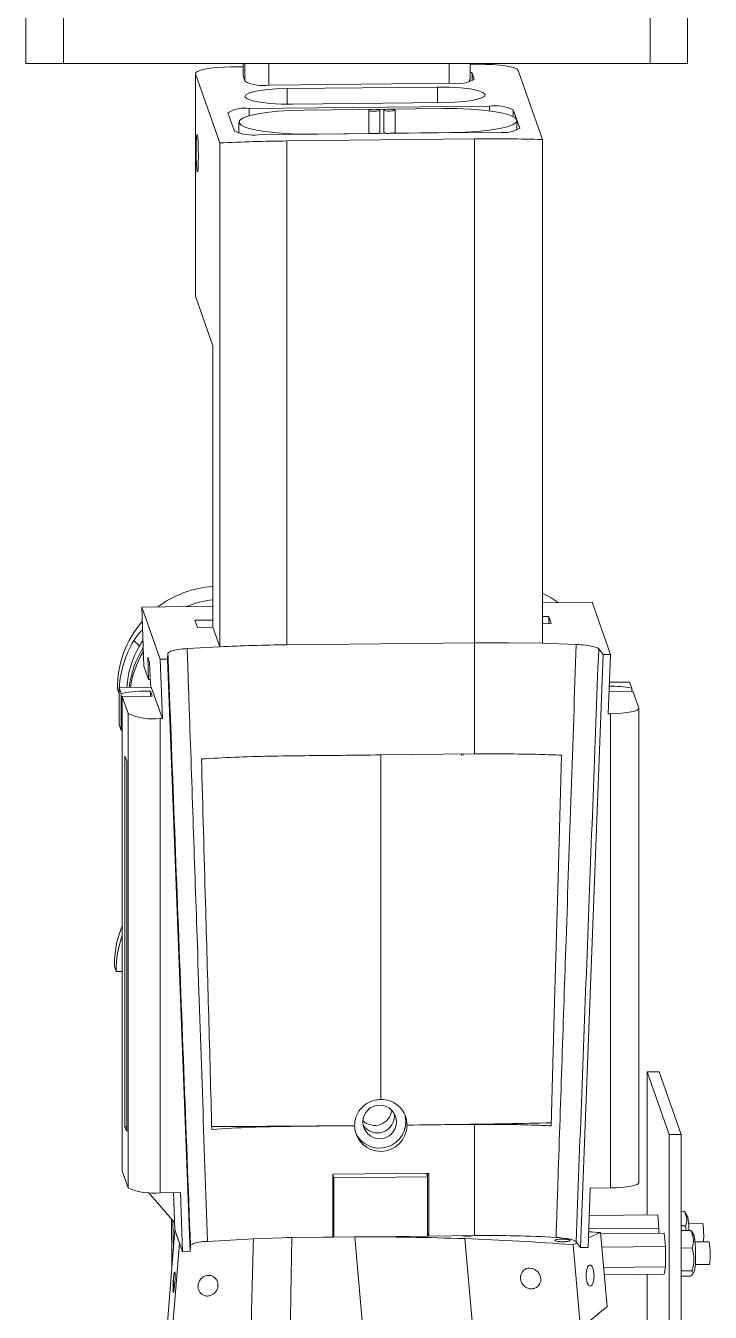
# Model space of a CAD drawing. Header units: millimetres. Extents: x 0 to 1189, y 0 to 841.
# Drawn here: x 461.88 to 480.08, y 454.76 to 488.96 of the extents above; entities that cross this region are included whole.
import ezdxf

# ---------------------------------------------------------------- set-up
doc = ezdxf.new("R2010")
doc.units = ezdxf.units.MM
doc.layers.get('0').update_dxf_attribs({"lineweight": 18})

msp = doc.modelspace()

# ---------------------------------------------------------------- linework, layer by layer
at = {"color": 7, "linetype": 'Continuous', "lineweight": 15}
for p, q in [((461.8768, 489.96), (461.8768, 487.96)), ((462.8768, 487.96), (462.8768, 489.96)), ((478.4768, 489.96), (478.4768, 487.96)), ((479.4768, 487.96), (479.4768, 489.96)), ((461.8768, 487.96), (462.8768, 487.96)), ((478.4768, 487.96), (462.8768, 487.96)), ((467.6568, 487.8676), (467.326, 487.8641)), ((467.6568, 487.96), (467.6568, 487.6391)), ((473.6967, 487.5514), (473.6967, 487.96)), ((473.9136, 487.9341), (473.6967, 487.9318)), ((474.9728, 487.7714), (475.6195, 485.9367)), ((478.4768, 487.96), (479.4768, 487.96)), ((466.387, 487.6907), (466.387, 481.7819)), ((466.3889, 487.6801), (466.3889, 481.7713)), ((467.0355, 485.8455), (466.3889, 487.6801)), ((467.658, 487.6327), (467.6568, 487.6391)), ((467.658, 487.6327), (467.7068, 487.4941)), ((467.658, 487.6327), (467.7129, 487.4767)), ((467.7533, 487.4598), (467.7533, 487.445)), ((468.3485, 487.3791), (473.2393, 487.4311)), ((473.6736, 487.5227), (473.6736, 487.4705)), ((473.8015, 487.5414), (473.7466, 487.6974)), ((472.8238, 487.331), (468.8312, 487.2886)), ((467.8167, 486.7559), (474.2048, 486.8238)), ((468.9778, 486.8726), (472.9704, 486.915)), ((469.2823, 486.7192), (472.9754, 486.7585)), ((470.9961, 486.7123), (470.9961, 486.1214)), ((471.2961, 486.1214), (471.2961, 486.7123)), ((471.3954, 486.7166), (471.3954, 486.1257)), ((471.6954, 486.1257), (471.6954, 486.7166)), ((475.0114, 486.2408), (474.8403, 486.7261)), ((467.2545, 486.6455), (467.4255, 486.1602)), ((467.5454, 486.3986), (467.5454, 486.1038)), ((474.9385, 486.1843), (474.9385, 486.4379)), ((468.0611, 486.0626), (474.4491, 486.1305)), ((471.1553, 486.0955), (469.5084, 486.0779)), ((471.5545, 486.0997), (471.1553, 486.0955)), ((473.2015, 486.1172), (471.5545, 486.0997)), ((467.0355, 485.8455), (467.0355, 472.4521)), ((473.8115, 485.9497), (468.8209, 485.8967)), ((468.8209, 485.8967), (468.8209, 472.5033)), ((473.8115, 485.9497), (473.8115, 472.5563)), ((475.6195, 485.9367), (475.6195, 472.5433)), ((466.3889, 481.7713), (466.387, 481.7819)), ((466.3889, 481.7713), (466.8532, 480.454)), ((466.8532, 480.454), (466.8532, 472.9695)), ((464.9609, 473.5061), (466.8532, 473.5262)), ((465.4496, 472.1195), (464.9609, 473.5061)), ((465.0208, 471.931), (464.9609, 473.5061)), ((475.6195, 473.6194), (476.9385, 473.6334)), ((477.4272, 472.2468), (476.9385, 473.6334)), ((466.8532, 473.1609), (466.3739, 473.1558)), ((466.3739, 473.1558), (466.4411, 472.9651)), ((475.782, 473.2558), (475.6195, 473.254)), ((475.6195, 473.0627), (475.8492, 473.0651)), ((475.8492, 473.0651), (475.782, 473.2558)), ((475.782, 473.0644), (475.782, 473.2558)), ((466.4411, 472.9651), (466.8532, 472.9695)), ((467.0355, 472.4521), (466.8532, 472.9695)), ((464.9003, 472.4747), (464.7526, 472.6137)), ((466.1693, 472.4026), (467.0355, 472.4521)), ((468.8209, 472.5033), (473.8115, 472.5563)), ((473.8115, 469.6019), (473.8115, 472.5563)), ((475.6195, 472.5433), (476.514, 472.5125)), ((477.1113, 472.3962), (477.2275, 472.2447)), ((465.1693, 472.0364), (465.1205, 472.175)), ((465.1205, 472.175), (465.1429, 471.5844)), ((465.1918, 471.4457), (465.1693, 472.0364)), ((465.4496, 472.1195), (465.6492, 472.1216)), ((465.5095, 470.5445), (465.4496, 472.1195)), ((465.6492, 472.1216), (465.6582, 472.2744)), ((465.6492, 472.1216), (466.2481, 456.3711)), ((477.2275, 472.2447), (476.6287, 456.4814)), ((477.2275, 472.2447), (477.4272, 472.2468)), ((477.4272, 472.2468), (477.3673, 470.6705)), ((465.0208, 471.931), (465.1429, 471.5844)), ((464.3163, 471.3257), (464.3578, 471.2078)), ((464.3578, 471.3673), (465.2162, 471.3764)), ((464.414, 471.2078), (464.3578, 471.3673)), ((464.3578, 470.3825), (464.3578, 471.3673)), ((465.1429, 471.5844), (465.1865, 471.5848)), ((465.1918, 471.4457), (465.2162, 471.3764)), ((465.5095, 470.5445), (465.2162, 471.3764)), ((477.9324, 471.5115), (477.399, 471.5059)), ((477.9886, 471.3521), (477.9324, 471.5115)), ((477.9886, 471.2686), (477.9886, 471.3521)), ((464.414, 470.223), (464.414, 471.2078)), ((465.2419, 471.1331), (464.4434, 471.1246)), ((464.6022, 470.674), (464.4434, 471.1246)), ((464.4434, 471.1246), (464.4434, 458.5191)), ((465.194, 471.269), (465.2419, 471.1331)), ((465.194, 471.1326), (465.194, 471.269)), ((477.3898, 471.2622), (478.018, 471.2689)), ((478.1768, 470.8183), (478.018, 471.2689)), ((464.6022, 458.0684), (464.6022, 470.674)), ((477.3673, 470.6705), (477.4272, 470.6711)), ((477.4272, 458.0656), (477.4272, 470.6711)), ((478.1783, 458.2042), (478.1783, 470.8098)), ((464.3578, 470.3825), (464.414, 470.223)), ((465.5095, 470.5445), (465.4496, 470.5438)), ((465.4496, 470.5438), (465.4496, 457.9383)), ((464.4434, 470.2302), (464.414, 470.223)), ((471.3162, 469.5754), (473.8115, 469.6019)), ((471.3162, 460.4167), (471.3162, 469.5754)), ((473.5045, 469.5898), (473.5108, 469.5719)), ((464.5155, 469.5414), (464.5618, 469.4098)), ((464.5155, 459.6933), (464.5155, 469.5414)), ((464.5613, 469.4114), (464.5613, 459.5649)), ((464.5618, 469.4098), (464.5618, 459.5617)), ((464.2344, 463.9559), (464.2832, 463.8172)), ((464.4434, 463.8218), (464.2832, 463.8172)), ((478.4025, 461.1484), (478.7219, 461.1518)), ((478.9889, 459.4845), (478.4025, 461.1484)), ((478.4025, 461.1484), (478.4025, 457.3487)), ((479.3083, 459.4879), (478.7219, 461.1518)), ((464.5155, 459.6933), (464.5613, 459.6934)), ((464.5618, 459.5617), (464.5155, 459.6933)), ((470.6175, 459.7199), (470.6174, 459.7203)), ((472.0147, 459.7351), (472.0149, 459.7347)), ((473.8115, 459.7538), (472.0149, 459.7347)), ((473.8115, 456.7994), (473.8115, 459.7538)), ((464.5618, 459.5617), (464.5613, 459.5649)), ((478.9889, 459.4845), (479.3083, 459.4879)), ((478.9889, 451.2121), (478.9889, 459.4845)), ((479.3083, 451.2155), (479.3083, 459.4879)), ((464.6022, 458.0684), (464.4434, 458.5191)), ((472.5938, 458.4606), (470.0386, 458.4335)), ((470.0386, 458.4335), (470.0386, 456.7593)), ((470.0685, 458.3353), (470.0386, 458.4203)), ((472.5639, 458.3618), (470.0685, 458.3353)), ((470.0685, 458.3353), (470.0685, 456.7596)), ((472.5639, 458.3618), (472.5293, 458.4599)), ((472.5572, 458.4602), (472.5572, 458.3809)), ((472.5639, 456.7861), (472.5639, 458.3618)), ((472.5938, 458.4606), (472.5938, 456.7865)), ((465.1445, 457.9453), (465.8337, 457.1448)), ((465.4496, 457.9383), (465.9886, 457.944)), ((466.0485, 456.3689), (465.9886, 457.944)), ((476.8882, 458.0598), (476.8283, 456.4835)), ((477.4272, 458.0656), (476.8882, 458.0598)), ((465.8408, 456.9583), (465.8033, 457.942)), ((478.6835, 457.3517), (476.8605, 457.3323)), ((478.6835, 457.3517), (478.7128, 456.9955)), ((479.3879, 457.4433), (479.3083, 457.4424)), ((479.48, 457.2867), (479.3918, 457.4368)), ((465.7549, 457.2363), (465.7608, 456.1012)), ((465.8024, 456.4192), (465.7901, 457.1954)), ((466.0485, 456.3689), (465.8408, 456.9583)), ((465.8451, 456.9458), (465.9673, 456.5992)), ((478.7128, 456.9955), (476.847, 456.9757)), ((478.7128, 456.9955), (478.7128, 456.8648)), ((479.4224, 457.0586), (479.3083, 457.0574)), ((479.3083, 456.9324), (479.5656, 456.9351)), ((479.4224, 457.0586), (479.4408, 456.9338)), ((479.8781, 457.1185), (479.501, 457.1145)), ((479.5064, 456.9977), (479.5084, 456.9345)), ((479.5797, 456.9064), (479.5656, 456.9351)), ((466.5603, 456.6336), (467.9287, 456.7132)), ((467.9287, 456.7132), (468.9541, 456.7478)), ((468.8209, 456.7464), (470.0386, 456.7593)), ((468.9541, 456.7478), (470.6242, 456.7655)), ((470.0685, 456.7596), (470.0386, 456.8446)), ((470.0685, 456.7596), (472.5639, 456.7861)), ((470.6242, 456.7655), (470.9373, 453.237)), ((472.5639, 456.8714), (472.5938, 456.7865)), ((472.5938, 456.7865), (473.8115, 456.7994)), ((473.5494, 456.7161), (473.8107, 453.7719)), ((473.8226, 456.8201), (473.8132, 456.8271)), ((476.4288, 456.5547), (476.5361, 456.602)), ((476.5107, 456.6352), (476.6287, 456.4814)), ((476.8378, 456.735), (477.1617, 456.8778)), ((477.1617, 456.8778), (477.3363, 454.9112)), ((478.8545, 456.8664), (477.1643, 456.8484)), ((478.8545, 456.8664), (478.8839, 456.5102)), ((479.651, 456.8014), (479.5868, 456.9107)), ((480.0491, 456.6332), (479.672, 456.6292)), ((466.2481, 456.3711), (466.0485, 456.3689)), ((466.2481, 456.3711), (466.2572, 456.5262)), ((476.4288, 456.5547), (476.6266, 454.3253)), ((476.8283, 456.4835), (476.6287, 456.4814)), ((478.8839, 456.5102), (477.1959, 456.4923)), ((478.8839, 456.5102), (478.8839, 455.9644)), ((479.3083, 456.4671), (479.5965, 456.4702)), ((465.7608, 455.9062), (465.7608, 456.1012)), ((478.8839, 455.9644), (477.2443, 455.947)), ((478.8839, 455.9644), (478.8545, 455.7747)), ((479.6784, 456.0293), (480.0555, 456.0333)), ((465.8097, 455.2989), (465.8097, 455.6703)), ((465.8437, 455.834), (465.8404, 455.8343)), ((478.8545, 455.7747), (477.2611, 455.7577)), ((478.4025, 455.7699), (478.4025, 452.876)), ((479.3083, 455.8601), (479.5917, 455.8631)), ((479.3083, 455.7183), (479.556, 455.7209)), ((479.6156, 455.7754), (479.661, 455.8566)), ((476.6266, 454.3253), (477.3363, 454.9112))]:
    msp.add_line(p, q, dxfattribs=at)
at = {"color": 8, "linetype": 'Continuous', "lineweight": 15}
for p, q in [((467.658, 487.96), (467.658, 487.6327)), ((467.7068, 487.4941), (467.7068, 487.96)), ((468.3424, 487.96), (468.3424, 487.3791)), ((473.1334, 487.43), (473.1334, 487.96)), ((473.7466, 487.6974), (473.7466, 487.4911)), ((473.8015, 487.5287), (473.8015, 487.5414)), ((468.8312, 486.8726), (468.8312, 487.2886)), ((472.8238, 486.9134), (472.8238, 487.331)), ((467.8167, 486.7559), (467.8167, 486.5661)), ((474.2048, 486.694), (474.2048, 486.8238)), ((474.8403, 486.7261), (474.8403, 486.5411)), ((475.0114, 486.2281), (475.0114, 486.2408)), ((473.4645, 469.5609), (473.464, 469.5982))]:
    msp.add_line(p, q, dxfattribs=at)
at = {"color": 7, "linetype": 'Continuous', "lineweight": 15}
for points in [[(467.326, 487.8641), (467.1324, 487.8587), (466.9486, 487.8468), (466.7817, 487.829), (466.6381, 487.8058), (466.5232, 487.7782), (466.4415, 487.7473), (466.3962, 487.7142), (466.3889, 487.6801)], [(473.6967, 487.7331), (473.7279, 487.7176), (473.7466, 487.6974)], [(474.9728, 487.7714), (474.9418, 487.805), (474.8735, 487.8369), (474.7707, 487.8659), (474.6373, 487.8908), (474.4785, 487.9108), (474.3002, 487.9249), (474.1095, 487.9328), (473.9136, 487.9341)], [(467.6568, 487.6391), (467.6569, 487.6372), (467.658, 487.6327)], [(468.8312, 487.2886), (468.5237, 487.2782), (468.2422, 487.2543), (468.0058, 487.2186), (467.8306, 487.1735), (467.7286, 487.1221), (467.7068, 487.0678), (467.7666, 487.0144), (467.9039, 486.9655), (468.1094, 486.9245), (468.3691, 486.8941), (468.6653, 486.8764), (468.9778, 486.8726)], [(472.9704, 486.915), (473.2779, 486.9254), (473.5594, 486.9492), (473.7958, 486.9849), (473.971, 487.03), (474.073, 487.0815), (474.0948, 487.1357), (474.035, 487.1891), (473.8977, 487.238), (473.6922, 487.2791), (473.4325, 487.3095), (473.1363, 487.3272), (472.8238, 487.331)], [(469.5084, 486.0779), (469.146, 486.0803), (468.7931, 486.0948), (468.4634, 486.1211), (468.1696, 486.158), (467.9228, 486.2041), (467.7326, 486.2577), (467.6063, 486.3168), (467.5488, 486.379), (467.5622, 486.4419), (467.6461, 486.5032), (467.7972, 486.5604), (468.0097, 486.6114), (468.2755, 486.6543), (468.5843, 486.6873), (468.9243, 486.7092), (469.2823, 486.7192)], [(471.2958, 486.7139), (471.2809, 486.7238), (471.2455, 486.7318), (471.195, 486.737), (471.137, 486.7383), (471.0804, 486.7357), (471.0338, 486.7296), (471.0043, 486.7208), (470.9964, 486.7107), (471.0113, 486.7009), (471.0467, 486.6928), (471.0973, 486.6877), (471.1553, 486.6863), (471.2119, 486.6889), (471.2585, 486.6951), (471.288, 486.7039), (471.2958, 486.7139)], [(471.3957, 486.715), (471.4106, 486.7052), (471.446, 486.6971), (471.4966, 486.692), (471.5545, 486.6906), (471.6111, 486.6932), (471.6577, 486.6993), (471.6872, 486.7081), (471.6951, 486.7182), (471.6802, 486.728), (471.6448, 486.7361), (471.5942, 486.7412), (471.5362, 486.7426), (471.4796, 486.74), (471.433, 486.7338), (471.4036, 486.725), (471.3957, 486.715)], [(472.9754, 486.7585), (473.3379, 486.7562), (473.6907, 486.7416), (474.0204, 486.7153), (474.3142, 486.6785), (474.561, 486.6323), (474.7512, 486.5787), (474.8775, 486.5197), (474.935, 486.4575), (474.9216, 486.3945), (474.8377, 486.3333), (474.6866, 486.276), (474.4741, 486.225), (474.2083, 486.1821), (473.8995, 486.1491), (473.5595, 486.1272), (473.2015, 486.1172)], [(466.4072, 485.6585), (466.4096, 485.4635), (466.4162, 485.285), (466.4261, 485.1501), (466.4378, 485.0795), (466.4495, 485.0838), (466.4594, 485.1624), (466.466, 485.3034), (466.4683, 485.4852), (466.466, 485.6802), (466.4594, 485.8588), (466.4495, 485.9936), (466.4378, 486.0643), (466.4261, 486.06), (466.4162, 485.9813), (466.4096, 485.8404), (466.4072, 485.6585)], [(475.6195, 473.8736), (475.8498, 473.7485), (476.0364, 473.6238)], [(473.8115, 472.5563), (474.7174, 472.5579), (475.6195, 472.5433)], [(477.4272, 470.6711), (477.582, 470.6754), (477.729, 470.6849), (477.8626, 470.6992), (477.9775, 470.7177), (478.0694, 470.7398), (478.1347, 470.7645), (478.171, 470.791), (478.1768, 470.8183)], [(476.1214, 469.5691), (476.0305, 466.307), (475.9388, 463.0115), (475.8471, 459.716)], [(478.1783, 458.2042), (478.171, 458.1855), (478.1347, 458.159), (478.0694, 458.1343), (477.9775, 458.1122), (477.8626, 458.0936), (477.729, 458.0794), (477.582, 458.0699), (477.4272, 458.0656)], [(465.6186, 454.1543), (465.7455, 455.7175), (465.8451, 456.9458)], [(465.2846, 448.1845), (465.6669, 452.8967), (465.9673, 456.5992)], [(465.8367, 455.8346), (465.828, 455.8041), (465.8185, 455.7459), (465.8092, 455.6667), (465.8013, 455.5753), (465.7956, 455.4821), (465.7927, 455.3975), (465.793, 455.3312), (465.7965, 455.2905), (465.7993, 455.2814), (465.8066, 455.2866), (465.8155, 455.3225), (465.8251, 455.385), (465.8342, 455.4671), (465.8418, 455.5596), (465.847, 455.6521), (465.8493, 455.734), (465.8484, 455.7962), (465.8444, 455.8316), (465.8437, 455.834)]]:
    msp.add_lwpolyline(points, dxfattribs=at)
msp.add_circle((471.2888, 459.82), 0.446, dxfattribs=at)
for centre, radius, start, end in [((467.7736, 487.536), 0.0789, 212.10138, 255.05775), ((468.1978, 488.5158), 1.1466, 244.98341, 277.54923), ((473.382, 488.1917), 0.7739, 259.37589, 302.8311), ((473.6576, 487.5593), 0.04, 293.63314, 348.49569), ((467.674, 485.9955), 0.7736, 79.37108, 122.84059), ((474.3554, 485.687), 1.1466, 64.98358, 97.54906), ((467.9104, 487.1993), 1.1466, 244.98359, 277.54912), ((471.1106, 486.322), 0.2309, 240.29044, 281.16299), ((471.1894, 486.3054), 0.2126, 260.77609, 300.13349), ((471.5098, 486.3263), 0.2309, 240.29099, 281.16245), ((471.5886, 486.3096), 0.2126, 260.77559, 300.13398), ((474.5918, 486.8908), 0.7736, 259.37137, 302.84029), ((469.3273, 437.0984), 48.8009, 90.59456, 92.69163), ((474.3504, 435.3334), 50.6192, 88.56342, 90.61001), ((467.0406, 471.318), 2.7437, 93.91738, 126.95069), ((467.1574, 470.9931), 2.7215, 96.41921, 111.87486), ((466.9832, 471.3678), 2.6673, 138.83003, 180.90505), ((467.0201, 471.2316), 2.6555, 148.6364, 177.06842), ((467.022, 471.2341), 2.4578, 149.68509, 176.8429), ((467.0753, 471.0941), 2.4624, 147.34607, 173.56291), ((467.1032, 471.0233), 2.4661, 148.25903, 171.9064), ((477.4283, 468.1778), 3.2234, 79.9896, 90.5921), ((465.0501, 468.0993), 3.173, 87.40089, 101.56399), ((465.2487, 472.0594), 1.5288, 244.98304, 277.54959), ((466.8792, 464.0025), 2.6453, 157.0478, 181.01041), ((466.9249, 463.8643), 2.6421, 159.92255, 181.0206), ((471.1566, 460.18), 0.4527, 225.46417, 353.36569), ((471.2281, 459.9772), 0.4512, 210.96727, 7.86343), ((471.3161, 459.734), 0.6988, 181.15851, 0.05851), ((471.2827, 459.8229), 0.7008, 203.94885, 11.89089), ((465.2487, 459.4538), 1.5288, 244.98304, 277.54959), ((478.2385, 457.0274), 1.2683, 358.66131, 11.79989), ((477.8311, 456.7936), 2.0726, 355.51655, 9.0189), ((470.7598, 378.181), 78.5847, 87.965666, 90.098868), ((471.1304, 387.8106), 68.948, 85.592706, 87.989402), ((474.1592, 425.6649), 31.1365, 86.65091, 90.63974), ((471.6035, 384.5427), 72.5484, 85.606056, 85.857535), ((476.0909, 456.2911), 3.5965, 353.06114, 8.15663), ((478.3156, 456.3148), 1.7625, 350.80871, 10.40936)]:
    msp.add_arc(centre, radius, start, end, dxfattribs=at)
for points, knots in [([(464.7526, 472.6137), (464.7885, 472.668), (464.8605, 472.7767), (464.9464, 472.8732), (464.9812, 472.9003), (464.9838, 472.9024)], [0, 0, 0, 0, 0.17815439, 0.35642729, 0.37121049, 0.37121049, 0.37121049, 0.37121049]), ([(464.9948, 472.6148), (464.9881, 472.6069), (464.955, 472.5675), (464.9246, 472.5159), (464.9003, 472.4747)], [0, 0, 0, 0, 0.03397873, 0.16916328, 0.16916328, 0.16916328, 0.16916328]), ([(465.6582, 472.2744), (465.6679, 472.29), (465.6874, 472.3213), (465.8279, 472.3624), (466.0001, 472.3893), (466.1256, 472.3991), (466.1693, 472.4026)], [0, 0, 0, 0, 0.15267714, 0.30534982, 0.45808316, 0.53954674, 0.53954674, 0.53954674, 0.53954674]), ([(466.1693, 472.4026), (466.1875, 471.8778), (466.2784, 469.2539), (466.4138, 465.3164), (466.5745, 460.5903), (466.6626, 457.9632), (466.7066, 456.6496)], [0, 0, 0, 0, 1.5753169, 7.8765918, 11.8193315, 15.762075, 15.762075, 15.762075, 15.762075]), ([(468.8209, 472.5033), (468.5195, 472.4987), (467.9168, 472.4896), (467.3293, 472.4646), (467.0355, 472.4521)], [0, 0, 0, 0, 0.8930697, 1.7861368, 1.7861368, 1.7861368, 1.7861368]), ([(475.9781, 456.7481), (475.9957, 457.2733), (476.0836, 459.9072), (476.261, 465.162), (476.4238, 469.8916), (476.514, 472.5125)], [0, 0, 0, 0, 1.5764557, 7.9062308, 15.7734484, 15.7734484, 15.7734484, 15.7734484]), ([(477.1113, 472.3962), (477.0117, 469.773), (476.9119, 467.1459), (476.711, 461.892), (476.6108, 459.2616), (476.5107, 456.6352)], [0, 0, 0, 0, 7.8747085, 7.8866375, 15.7724349, 15.7724349, 15.7724349, 15.7724349]), ([(476.514, 472.5125), (476.5992, 472.5072), (476.7695, 472.4965), (476.9671, 472.4631), (477.0771, 472.4278), (477.1025, 472.4043), (477.1113, 472.3962)], [0, 0, 0, 0, 0.17452922, 0.34906097, 0.52351213, 0.61606639, 0.61606639, 0.61606639, 0.61606639]), ([(466.2572, 456.5262), (466.1387, 459.6412), (465.9633, 464.2523), (465.7636, 469.5018), (465.6824, 471.6362), (465.6582, 472.2744)], [0, 0, 0, 0, 9.3521835, 13.8437553, 15.7596268, 15.7596268, 15.7596268, 15.7596268]), ([(466.5501, 469.4674), (466.8434, 469.4839), (467.4299, 469.5169), (468.3532, 469.5442), (469.2944, 469.5557), (470.2859, 469.5639), (470.9596, 469.5714), (471.3162, 469.5754)], [0, 0, 0, 0, 0.9127718, 1.8255572, 2.766904, 3.7088621, 4.7679072, 4.7679072, 4.7679072, 4.7679072]), ([(473.8115, 469.6019), (474.0879, 469.6034), (474.666, 469.6064), (475.4401, 469.5933), (475.9285, 469.576), (476.1214, 469.5691)], [0, 0, 0, 0, 0.8240273, 1.7234589, 2.3103395, 2.3103395, 2.3103395, 2.3103395]), ([(466.826, 459.6201), (466.7977, 460.6239), (466.741, 462.6313), (466.649, 465.9138), (466.5856, 468.1925), (466.5501, 469.4674)], [0, 0, 0, 0, 3.0124255, 6.0248492, 9.8511352, 9.8511352, 9.8511352, 9.8511352]), ([(470.6174, 459.7203), (470.6251, 459.7979), (470.6405, 459.953), (470.761, 460.1607), (470.9384, 460.3184), (471.1349, 460.403), (471.2647, 460.4128), (471.3162, 460.4167)], [0, 0, 0, 0, 0.2344601, 0.4689271, 0.7033908, 0.9378636, 1.092103, 1.092103, 1.092103, 1.092103]), ([(471.3162, 460.4167), (471.3947, 460.4099), (471.5518, 460.3963), (471.7612, 460.2798), (471.9191, 460.1067), (472.0028, 459.9139), (472.0114, 459.7859), (472.0147, 459.7351)], [0, 0, 0, 0, 0.2328381, 0.4656763, 0.6985147, 0.9313658, 1.0845345, 1.0845345, 1.0845345, 1.0845345]), ([(466.8238, 459.6985), (467.2019, 459.6991), (468.4673, 459.7011), (469.7311, 459.7124), (470.6174, 459.7203)], [0, 0, 0, 0, 1.1335871, 3.7936329, 3.7936329, 3.7936329, 3.7936329]), ([(470.6175, 459.7199), (470.0537, 459.7148), (469.136, 459.7065), (467.8493, 459.6849), (467.1703, 459.6419), (466.826, 459.6201)], [0, 0, 0, 0, 1.6688976, 2.7163333, 3.7934894, 3.7934894, 3.7934894, 3.7934894]), ([(475.8493, 459.7949), (475.4556, 459.7871), (474.1803, 459.7619), (472.8999, 459.7461), (472.0147, 459.7351)], [0, 0, 0, 0, 1.1839179, 3.8350271, 3.8350271, 3.8350271, 3.8350271]), ([(475.8471, 459.716), (475.6726, 459.7236), (475.255, 459.7419), (474.572, 459.757), (474.0663, 459.7549), (473.8115, 459.7538)], [0, 0, 0, 0, 0.5345036, 1.2795919, 2.0362009, 2.0362009, 2.0362009, 2.0362009]), ([(479.3879, 457.4433), (479.4197, 457.3748), (479.4791, 457.2468), (479.4404, 457.1183), (479.4224, 457.0586)], [0, 0, 0, 0, 0.2138523, 0.39995849, 0.39995849, 0.39995849, 0.39995849]), ([(479.5656, 456.9351), (479.5967, 456.8523), (479.6549, 456.6975), (479.6151, 456.5423), (479.5965, 456.4702)], [0, 0, 0, 0, 0.25530171, 0.47746969, 0.47746969, 0.47746969, 0.47746969]), ([(466.7066, 456.6496), (466.6296, 456.6414), (466.4754, 456.6249), (466.3212, 456.5852), (466.2627, 456.5505), (466.2582, 456.5306), (466.2572, 456.5262)], [0, 0, 0, 0, 0.14610635, 0.29221402, 0.43825033, 0.47926538, 0.47926538, 0.47926538, 0.47926538]), ([(467.715, 447.7686), (467.7397, 448.8193), (467.7891, 450.9206), (467.8497, 453.4523), (467.8963, 455.3831), (467.9178, 456.2633), (467.9287, 456.7132)], [0, 0, 0, 0, 3.1529854, 6.305967, 7.5972031, 8.9471006, 8.9471006, 8.9471006, 8.9471006]), ([(468.9541, 456.7478), (468.9457, 456.2919), (468.9181, 454.7781), (468.8702, 452.2066), (468.8216, 449.6418), (468.7926, 448.1349), (468.784, 447.6857)], [0, 0, 0, 0, 1.3679712, 4.5420082, 7.7160427, 9.0636356, 9.0636356, 9.0636356, 9.0636356]), ([(473.4715, 456.7958), (473.4835, 456.7935), (473.5106, 456.7883), (473.5698, 456.7838), (473.6375, 456.7826), (473.7041, 456.7855), (473.7615, 456.792), (473.8029, 456.8014), (473.8225, 456.8113), (473.8226, 456.8176), (473.8226, 456.8201)], [0, 0, 0, 0, 0.03860196, 0.08742069, 0.13623929, 0.18505629, 0.23387445, 0.28269355, 0.33151272, 0.36206757, 0.36206757, 0.36206757, 0.36206757]), ([(476.3516, 456.6717), (476.348, 456.6756), (476.3409, 456.6833), (476.3028, 456.6933), (476.2494, 456.7007), (476.1845, 456.7045), (476.1161, 456.7044), (476.0517, 456.7004), (475.9986, 456.6929), (475.9628, 456.6828), (475.9484, 456.6711), (475.9569, 456.6593), (475.9874, 456.6487), (476.0364, 456.6404), (476.0985, 456.6354), (476.1666, 456.6343), (476.2331, 456.6371), (476.2905, 456.6436), (476.3319, 456.653), (476.3515, 456.6629), (476.3516, 456.6693), (476.3516, 456.6717)], [0, 0, 0, 0, 0.04461, 0.08922027, 0.13383016, 0.17843987, 0.22304869, 0.26765814, 0.31226935, 0.35687855, 0.40148778, 0.44609981, 0.49070735, 0.53531691, 0.5799264, 0.62453688, 0.6691463, 0.7137566, 0.75836592, 0.8029764, 0.8308946, 0.8308946, 0.8308946, 0.8308946]), ([(476.5107, 456.6352), (476.4901, 456.6504), (476.4488, 456.681), (476.2804, 456.7189), (476.1093, 456.7396), (476.0018, 456.7466), (475.9781, 456.7481)], [0, 0, 0, 0, 0.16774451, 0.33548613, 0.50329512, 0.55067078, 0.55067078, 0.55067078, 0.55067078]), ([(479.5965, 456.4702), (479.6144, 456.3984), (479.6573, 456.2265), (479.6364, 456.0169), (479.5996, 455.8901), (479.5917, 455.8631)], [0, 0, 0, 0, 0.22216357, 0.53255325, 0.61668931, 0.61668931, 0.61668931, 0.61668931]), ([(475.0316, 455.6721), (475.0342, 455.7055), (475.0393, 455.7692), (475.0868, 455.8491), (475.1537, 455.905), (475.2365, 455.9332), (475.3261, 455.9312), (475.415, 455.8986), (475.4938, 455.8372), (475.5511, 455.7524), (475.5767, 455.6573), (475.5688, 455.567), (475.533, 455.4899), (475.4737, 455.4292), (475.3936, 455.388), (475.3, 455.3779), (475.2072, 455.4022), (475.1271, 455.4549), (475.0666, 455.5307), (475.0366, 455.6076), (475.0329, 455.6556), (475.0316, 455.6721)], [0, 0, 0, 0, 0.0984467, 0.1882834, 0.2771755, 0.3659448, 0.4551353, 0.5473522, 0.6447465, 0.7433393, 0.8382518, 0.925495, 1.0085861, 1.0945955, 1.1874603, 1.2866939, 1.379184, 1.470627, 1.5632291, 1.6560798, 1.7048694, 1.7048694, 1.7048694, 1.7048694]), ([(476.9852, 455.7808), (476.9863, 455.7465), (476.9886, 455.6806), (476.9757, 455.5886), (476.9536, 455.516), (476.9232, 455.468), (476.8883, 455.4503), (476.8527, 455.4646), (476.8205, 455.5096), (476.7953, 455.58), (476.7799, 455.6679), (476.7761, 455.7635), (476.7843, 455.8559), (476.8036, 455.9347), (476.8317, 455.9911), (476.8656, 456.0187), (476.9014, 456.0144), (476.9352, 455.9786), (476.9628, 455.9154), (476.979, 455.8447), (476.9836, 455.7974), (476.9852, 455.7808)], [0, 0, 0, 0, 0.0738458, 0.1420564, 0.2102573, 0.2784665, 0.3466729, 0.414879, 0.483089, 0.5512924, 0.6194959, 0.6877103, 0.7559155, 0.8241214, 0.8923286, 0.9605323, 1.0287404, 1.0969466, 1.1651562, 1.2333609, 1.2703506, 1.2703506, 1.2703506, 1.2703506]), ([(466.7239, 455.7406), (466.694, 455.7358), (466.634, 455.7261), (466.5543, 455.6738), (466.4938, 455.6002), (466.4594, 455.5108), (466.4548, 455.4167), (466.4804, 455.3283), (466.5332, 455.2553), (466.6073, 455.206), (466.6946, 455.1857), (466.7853, 455.1971), (466.8691, 455.2389), (466.9365, 455.3065), (466.9797, 455.3921), (466.9938, 455.4858), (466.9775, 455.5771), (466.9327, 455.6559), (466.8645, 455.7129), (466.7908, 455.7401), (466.7425, 455.7404), (466.7239, 455.7406)], [0, 0, 0, 0, 0.0915224, 0.183041, 0.2744586, 0.3655608, 0.4563642, 0.5469758, 0.6376044, 0.7283774, 0.8194041, 0.9107058, 1.0021959, 1.0936913, 1.18498, 1.2759351, 1.3665764, 1.4571082, 1.5477514, 1.638698, 1.6957504, 1.6957504, 1.6957504, 1.6957504]), ([(479.5917, 455.8631), (479.6109, 455.838), (479.6469, 455.791), (479.5849, 455.7432), (479.556, 455.7209)], [0, 0, 0, 0, 0.09491626, 0.17751674, 0.17751674, 0.17751674, 0.17751674])]:
    msp.add_open_spline(points, degree=3, knots=knots, dxfattribs=at)

doc.saveas('drawing.dxf')
